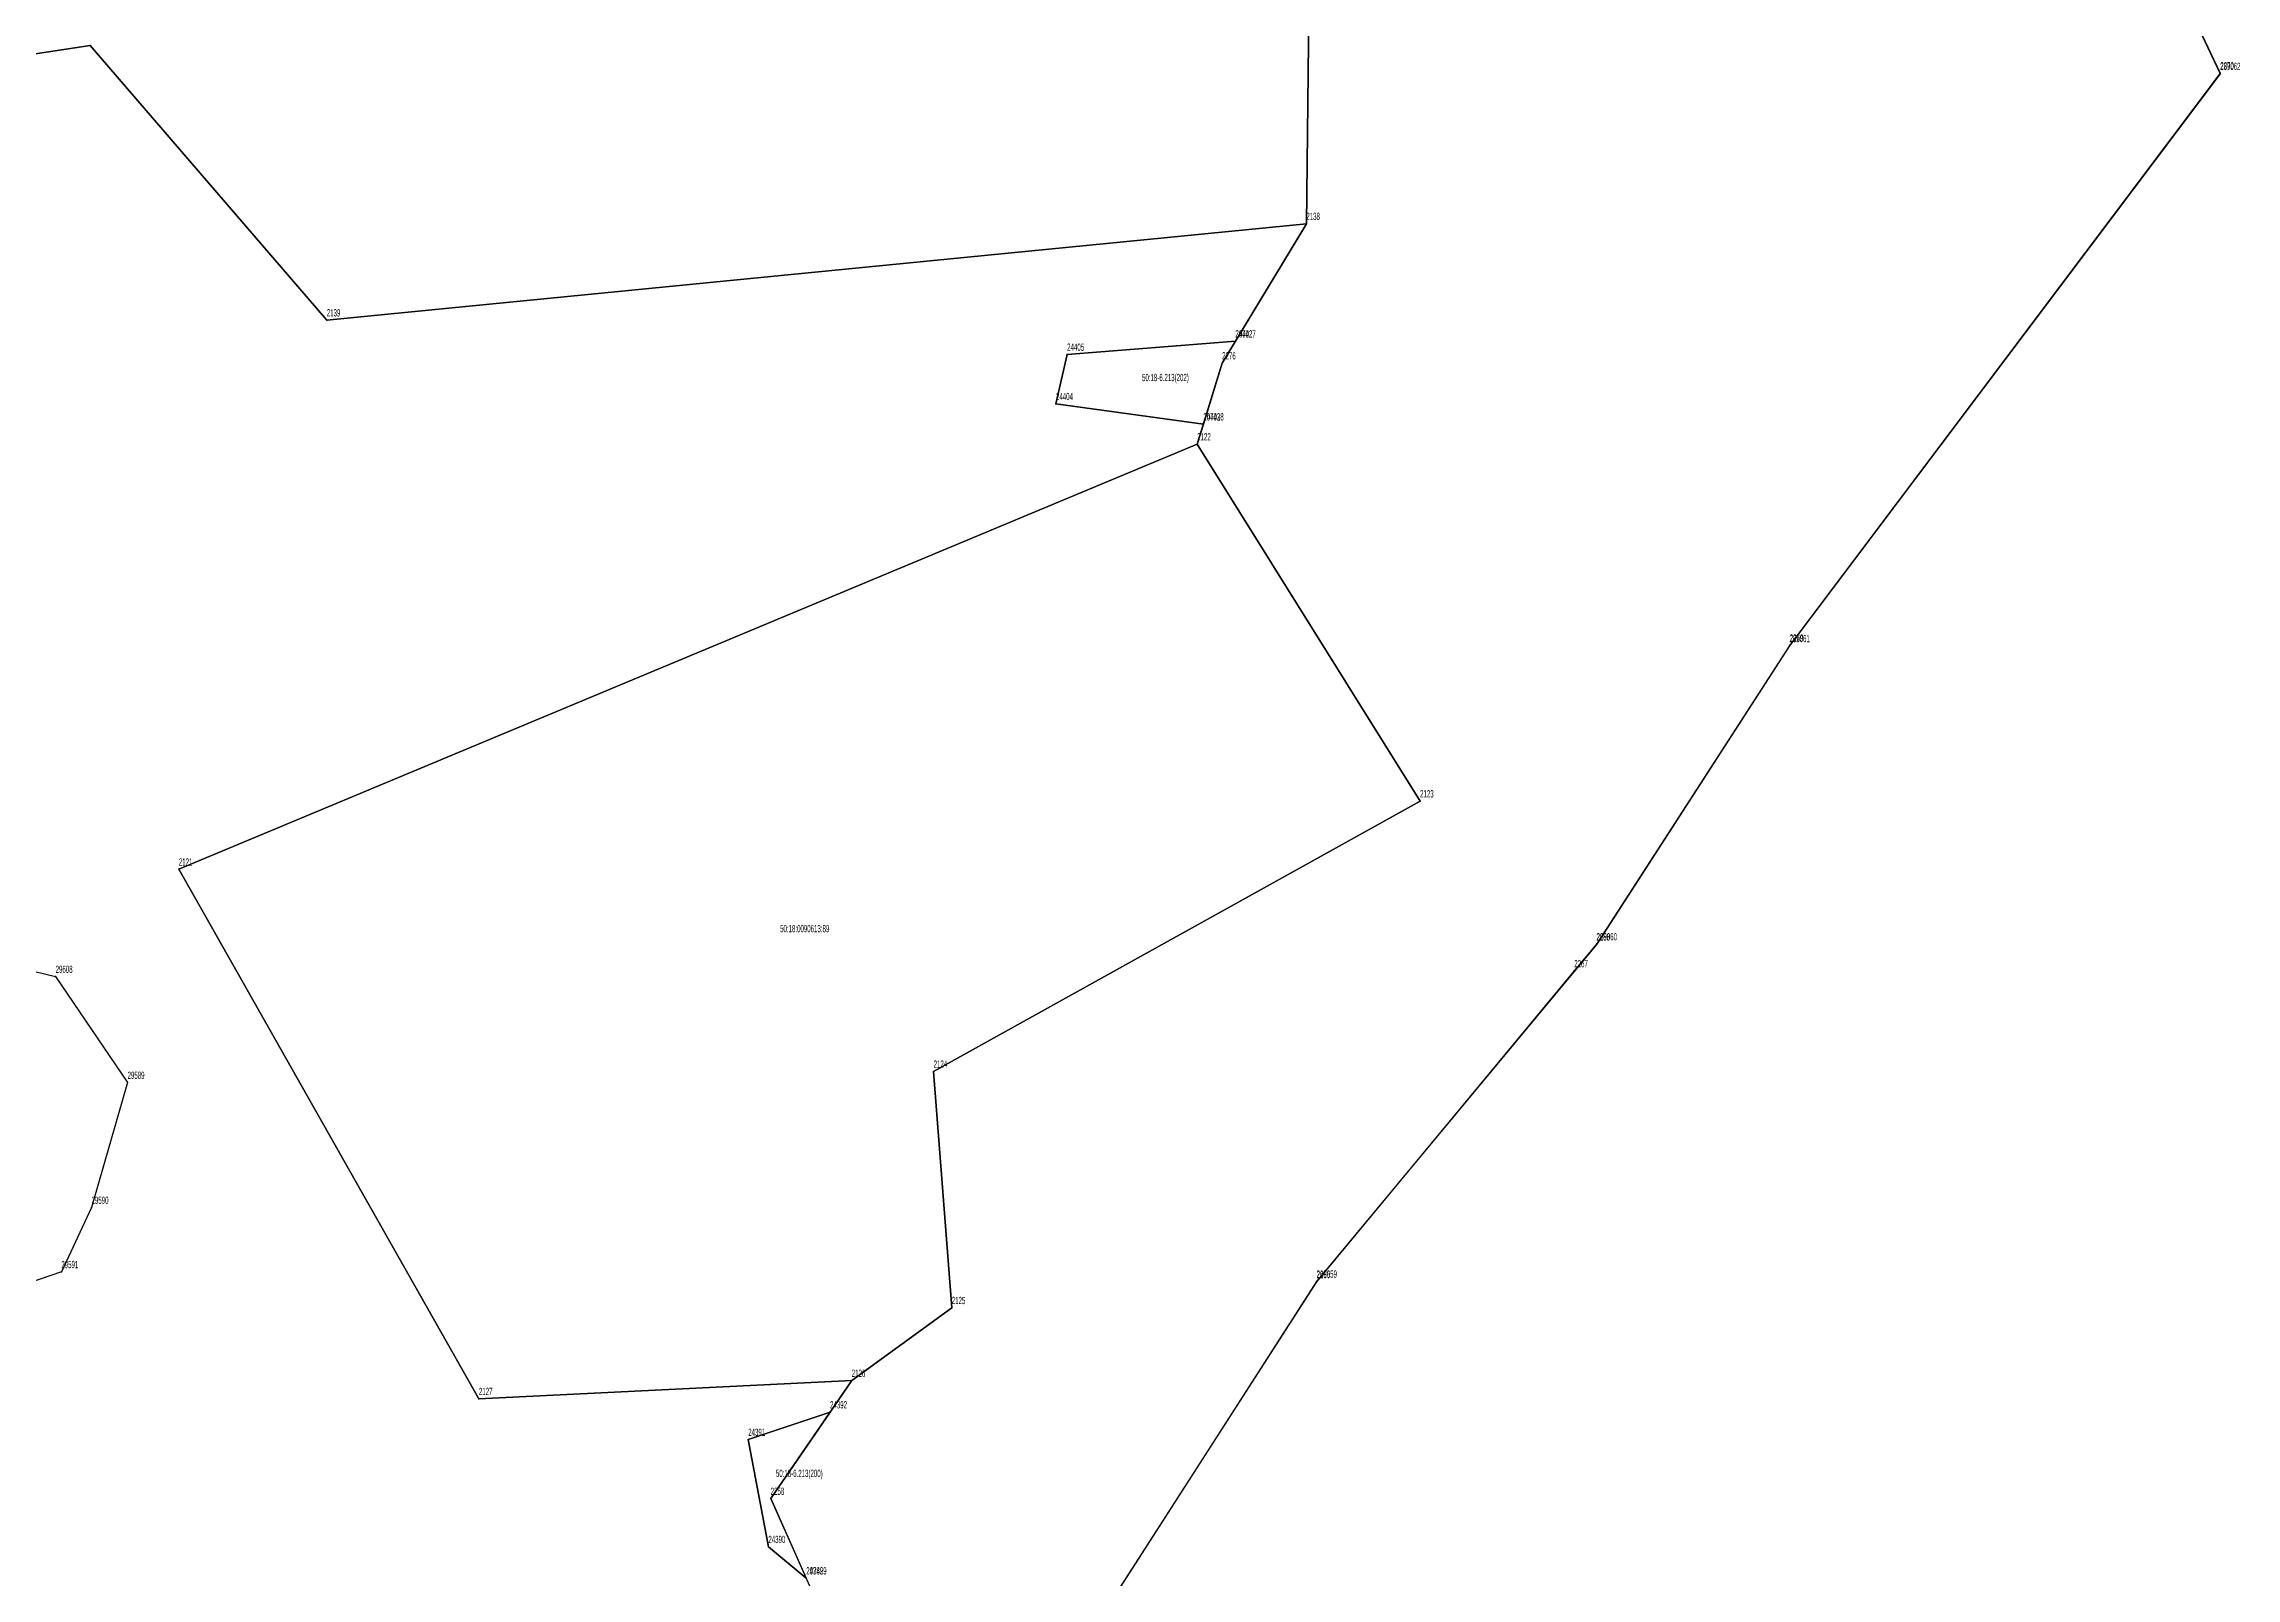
# Model space of a CAD drawing. Extents: x 1277570 to 1279623, y 422293 to 424918.
# Drawn here: x 1278856 to 1279494, y 422609 to 423055 of the extents above; entities that cross this region are included whole.
import ezdxf

# ---------------------------------------------------------------- set-up
doc = ezdxf.new("R2010")
doc.units = 0
doc.layers.get('0').update_dxf_attribs({"linetype": 'CONTINUOUS'})

# ---------------------------------------------------------------- blocks, each defined once
blk = doc.blocks.new('REGION2')
at = {"color": 7, "linetype": 'CONTINUOUS'}
blk.add_lwpolyline([(1278721.580002, 423032.039998), (1278869.729998, 423054.520002), (1278938.550001, 422974.639999), (1279223.570002, 423002.71), (1279202.94, 422968.519998), (1279153.980001, 422964.650002), (1279150.729999, 422950.290002), (1279193.610001, 422944.37), (1279191.819998, 422938.570001), (1278895.51, 422814.849998), (1278982.819999, 422660.780002), (1279091.299998, 422666.08), (1279084.989999, 422656.900001), (1279061.169998, 422648.909998), (1279067.039998, 422617.730002), (1279078.06, 422608.590001)], dxfattribs=at)
blk.add_lwpolyline([(1278662.96, 422845.990002), (1278655.689998, 422878.94), (1278674.109999, 422871.140002), (1278697.819999, 422862.35), (1278715.430001, 422862.35), (1278729.209998, 422869.52), (1278736.359999, 422832.049998), (1278761.01, 422811.18), (1278802.4, 422812.57), (1278817.469999, 422806.299998), (1278831.649998, 422785.910002), (1278841.510001, 422788.03), (1278859.659998, 422783.62), (1278880.590001, 422752.779999), (1278870.109998, 422716.419998), (1278861.319998, 422697.71), (1278840.39, 422690.549999), (1278819.450001, 422683.389999), (1278796.599999, 422671.01), (1278773.74, 422658.620002), (1278742.939998, 422654.779999), (1278705.499999, 422720.309998), (1278672.459999, 422802.880001)], close=True, dxfattribs=at)

msp = doc.modelspace()

# ---------------------------------------------------------------- linework, layer by layer
at = {"color": 7, "linetype": 'CONTINUOUS'}
for points in [[(1278818.170002, 423829.819999), (1278873.380002, 423617.739998), (1279295.78, 423790.38), (1279275.63, 423498.559998), (1279336.97, 423367.979998), (1279489.450002, 423046.36), (1279364.139999, 422879.849998), (1279308.05, 422793.090002), (1279226.55, 422694.94), (1279141.540002, 422562.610001), (1279160.82, 422381.210001), (1278996.070002, 422323.359998), (1278928.590002, 422296.199999), (1278272.21, 422313.72)], [(1279337.06, 423367.86), (1279489.5, 423046.52), (1279364.25, 422880.050001), (1279307.970001, 422793.03), (1279301.529999, 422785.27), (1279226.56, 422694.799999), (1279141.5, 422562.590002), (1279160.840001, 422380.940001), (1279120.159999, 422366.500002), (1279069.779998, 422427.850002), (1279066.389998, 422481.360002), (1279087.379999, 422506.430001), (1279084.66, 422593.810001), (1279067.72, 422631.740002), (1279091.299998, 422666.08), (1279120.409998, 422687.25), (1279115.119999, 422756.030001), (1279256.669999, 422834.69), (1279191.819998, 422938.570001), (1279199.079999, 422962.129998), (1279223.570002, 423002.71), (1279226.210001, 423239.539998)]]:
    msp.add_lwpolyline(points, dxfattribs=at)
for points in [[(1279223.570002, 423002.71), (1278938.550001, 422974.639999), (1278869.729998, 423054.520002), (1278721.580002, 423032.039998), (1278682.470001, 423097.979998), (1278636.199999, 423203.829999), (1278607.050002, 423320.249999), (1278620.3, 423348.030002), (1278710.249998, 423358.619999), (1278759.17, 423349.35), (1278792.279998, 423326.860002), (1278834.630001, 423182.65), (1278902.079999, 423193.240002), (1278902.079999, 423275.260002), (1278868.970001, 423427.409999), (1278849.120002, 423558.400001), (1278863.689998, 423591.469998), (1278994.629999, 423617.930002), (1279036.980001, 423586.179999), (1279093.869999, 423583.530002), (1279136.220001, 423527.960002), (1279126.970001, 423381.109998), (1279133.580002, 423240.860002), (1279226.210001, 423239.539998)], [(1279202.919999, 422968.509998), (1279199.079999, 422962.129998), (1279193.610001, 422944.379999), (1279150.729999, 422950.290002), (1279153.980001, 422964.650002)], [(1278895.51, 422814.849998), (1279191.819998, 422938.570001), (1279256.669999, 422834.69), (1279115.119999, 422756.030001), (1279120.409998, 422687.25), (1279091.299998, 422666.08), (1278982.819999, 422660.780002)], [(1278880.590001, 422752.779999), (1278870.109998, 422716.419998), (1278861.319998, 422697.71), (1278819.450001, 422683.399998), (1278773.74, 422658.620002), (1278742.939998, 422654.779999), (1278705.499999, 422720.309998), (1278672.459999, 422802.880001), (1278655.699999, 422878.930001), (1278674.109999, 422871.140002), (1278697.809999, 422862.35), (1278715.430001, 422862.35), (1278729.209998, 422869.52), (1278736.359999, 422832.049998), (1278761.01, 422811.18), (1278802.4, 422812.57), (1278817.469999, 422806.299998), (1278831.649998, 422785.910002), (1278841.510001, 422788.02), (1278859.659998, 422783.62)], [(1279067.72, 422631.740002), (1279078.05, 422608.6), (1279067.039998, 422617.730002), (1279061.169998, 422648.909998), (1279084.989999, 422656.900001)]]:
    msp.add_lwpolyline(points, close=True, dxfattribs=at)
at = {"color": 7}
for p in [(1278869.729998, 423054.520002), (1279489.450002, 423046.36), (1279489.5, 423046.52), (1279223.570002, 423002.71), (1278938.550001, 422974.639999), (1279153.980001, 422964.650002), (1279202.919999, 422968.509998), (1279202.94, 422968.519998), (1279199.079999, 422962.129998), (1279150.729999, 422950.290002), (1279193.610001, 422944.379999), (1279193.610001, 422944.37), (1279191.819998, 422938.570001), (1279364.139999, 422879.849998), (1279364.25, 422880.050001), (1279256.669999, 422834.69), (1278895.51, 422814.849998), (1279307.970001, 422793.03), (1279308.05, 422793.090002), (1279301.529999, 422785.27), (1278859.659998, 422783.62), (1278880.590001, 422752.779999), (1279115.119999, 422756.030001), (1278870.109998, 422716.419998), (1278861.319998, 422697.71), (1279226.55, 422694.94), (1279226.56, 422694.799999), (1279120.409998, 422687.25), (1279091.299998, 422666.08), (1278982.819999, 422660.780002), (1279084.989999, 422656.900001), (1279061.169998, 422648.909998), (1279067.72, 422631.740002), (1279067.039998, 422617.730002), (1279078.05, 422608.6)]:
    msp.add_point(p, dxfattribs=at)

# ---------------------------------------------------------------- block references
msp.add_blockref('REGION2', (0, 0), dxfattribs=at)

# ---------------------------------------------------------------- texts
at = {"color": 7, "width": 0.5}
for s, height, p in [('269062', 2.122561, (1279489.450002, 423047.432441)), ('2270', 2.122557, (1279489.5, 423047.592441)), ('2138', 2.122557, (1279223.570002, 423003.78244)), ('2139', 2.122561, (1278938.550001, 422975.71244)), ('24402', 2.122561, (1279202.919999, 422969.58244)), ('207427', 2.122557, (1279202.94, 422969.592443)), ('24405', 2.122557, (1279153.980001, 422965.722442)), ('2276', 2.122557, (1279199.079999, 422963.202443)), ('50:18-6.213(202)', 2.122557, (1279175.767945, 422956.890632)), ('24404', 2.122557, (1279150.729999, 422951.362443)), ('24403', 2.122561, (1279193.610001, 422945.452441)), ('207428', 2.122557, (1279193.610001, 422945.44244)), ('2122', 2.122557, (1279191.819998, 422939.642441)), ('269061', 2.122557, (1279364.139999, 422880.922443)), ('2269', 2.122557, (1279364.25, 422881.122441)), ('2123', 2.122557, (1279256.669999, 422835.762441)), ('2121', 2.122557, (1278895.51, 422815.922443)), ('50:18:0090613:89', 2.122561, (1279070.460613, 422796.538801)), ('2268', 2.122557, (1279307.970001, 422794.102441)), ('269060', 2.122557, (1279308.05, 422794.162442)), ('29608', 2.122557, (1278859.659998, 422784.69244)), ('2267', 2.122561, (1279301.529999, 422786.342441)), ('2124', 2.122557, (1279115.119999, 422757.102441)), ('29589', 2.122561, (1278880.590001, 422753.852441)), ('29590', 2.122557, (1278870.109998, 422717.492443)), ('29591', 2.122557, (1278861.319998, 422698.78244)), ('269059', 2.122557, (1279226.55, 422696.012441)), ('2266', 2.122561, (1279226.56, 422695.87244)), ('2125', 2.122557, (1279120.409998, 422688.322441)), ('2127', 2.122557, (1278982.819999, 422661.852442)), ('2126', 2.122557, (1279091.299998, 422667.15244)), ('24392', 2.122557, (1279084.989999, 422657.972441)), ('24391', 2.122561, (1279061.169998, 422649.98244)), ('50:18-6.213(200)', 2.122557, (1279069.235995, 422638.028371)), ('2258', 2.122557, (1279067.72, 422632.812442)), ('24390', 2.122557, (1279067.039998, 422618.802442)), ('24389', 2.122557, (1279078.05, 422609.672441)), ('207429', 2.122557, (1279078.06, 422609.662441))]:
    msp.add_text(s, height=height, dxfattribs=at).set_placement(p)

doc.saveas('drawing.dxf')
